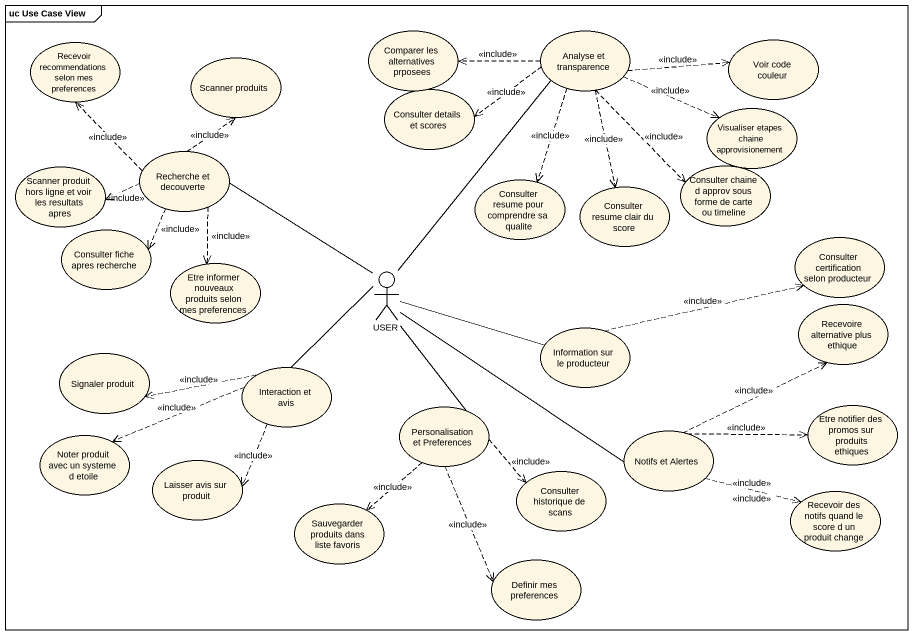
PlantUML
@startuml
mainframe uc Use Case View
usecase "Recevoir recommendations selon mes preferences" as Recevoir_recommendations
usecase "Comparer les alternatives prposees" as Comparer_les_alternatives
usecase "Analyse et transparence" as Analyse_et_transparence
usecase "Voir code couleur" as Voir_code_couleur
usecase "Scanner produits" as Scanner_produits
usecase "Consulter details et scores" as Consulter_details_et_scores
usecase "Visualiser etapes chaine approvisionement" as Visualiser_etapes_chaine
usecase "Recherche et decouverte" as Recherche_et_decouverte
usecase "Consulter chaine d approv sous forme de carte ou timeline" as Consulter_chaine_d_approv
usecase "Scanner produit hors ligne et voir les resultats apres" as Scanner_produit_hors_ligne
usecase "Consulter resume pour comprendre sa qualite" as Consulter_resume_pour
usecase "Consulter resume clair du score" as Consulter_resume_clair_du
usecase "Consulter fiche apres recherche" as Consulter_fiche_apres
usecase "Consulter certification selon producteur" as Consulter_certification
usecase "Etre informer nouveaux produits selon mes preferences" as Etre_informer_nouveaux
actor USER
usecase "Recevoire alternative plus ethique" as Recevoire_alternative_plus
usecase "Signaler produit" as Signaler_produit
usecase "Information sur le producteur" as Information_sur_le
usecase "Interaction et avis" as Interaction_et_avis
usecase "Noter produit avec un systeme d etoile" as Noter_produit_avec_un
usecase "Personalisation et Preferences" as Personalisation_et
usecase "Notifs et Alertes" as Notifs_et_Alertes
usecase "Etre notifier des promos sur produits ethiques" as Etre_notifier_des_promos
usecase "Laisser avis sur produit" as Laisser_avis_sur_produit
usecase "Consulter historique de scans" as Consulter_historique_de
usecase "Sauvegarder produits dans liste favoris" as Sauvegarder_produits_dans
usecase "Recevoir des notifs quand le score d un produit change" as Recevoir_des_notifs_quand
usecase "Definir mes preferences" as Definir_mes_preferences
Analyse_et_transparence .left.> Comparer_les_alternatives : <<include>>
Analyse_et_transparence .right.> Voir_code_couleur : <<include>>
Analyse_et_transparence .left.> Consulter_details_et_scores : <<include>>
Analyse_et_transparence .right.> Visualiser_etapes_chaine : <<include>>
Analyse_et_transparence ..> Consulter_chaine_d_approv : <<include>>
Analyse_et_transparence ..> Consulter_resume_pour : <<include>>
Analyse_et_transparence ..> Consulter_resume_clair_du : <<include>>
Recherche_et_decouverte .up.> Recevoir_recommendations : <<include>>
Recherche_et_decouverte .up.> Scanner_produits : <<include>>
Recherche_et_decouverte .left.> Scanner_produit_hors_ligne : <<include>>
Recherche_et_decouverte ..> Consulter_fiche_apres : <<include>>
Recherche_et_decouverte ..> Etre_informer_nouveaux : <<include>>
USER -up- Analyse_et_transparence
USER -up- Recherche_et_decouverte
USER -right- Information_sur_le
USER -- Interaction_et_avis
USER -- Personalisation_et
USER -right- Notifs_et_Alertes
Information_sur_le .right.> Consulter_certification : <<include>>
Interaction_et_avis .left.> Signaler_produit : <<include>>
Interaction_et_avis .left.> Noter_produit_avec_un : <<include>>
Interaction_et_avis ..> Laisser_avis_sur_produit : <<include>>
Personalisation_et .right.> Consulter_historique_de : <<include>>
Personalisation_et ..> Sauvegarder_produits_dans : <<include>>
Personalisation_et ..> Definir_mes_preferences : <<include>>
Notifs_et_Alertes .up.> Recevoire_alternative_plus : <<include>>
Notifs_et_Alertes .right.> Etre_notifier_des_promos : <<include>>
Notifs_et_Alertes .right.> Recevoir_des_notifs_quand : <<include>>
Notifs_et_Alertes .right.> Recevoir_des_notifs_quand : <<include>>
@enduml
